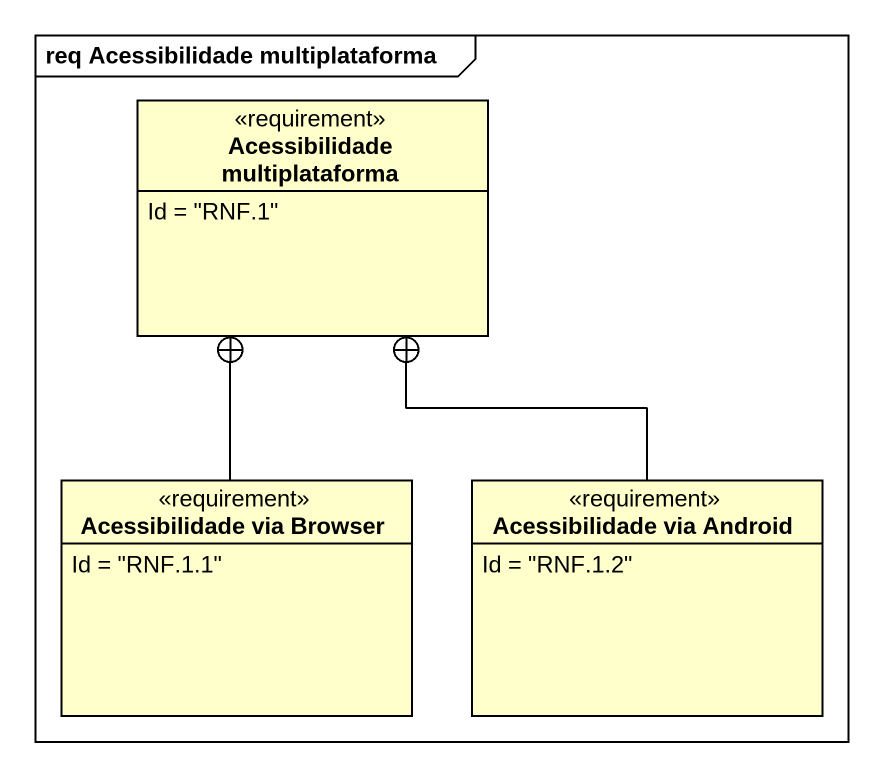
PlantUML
@startuml
mainframe req Acessibilidade multiplataforma
hide circle
hide empty members
class "Acessibilidade multiplataforma" as Acessibilidade <<requirement>> {
  Id = "RNF.1"
}
class "Acessibilidade via Browser" as Acessibilidade_via_Browser <<requirement>> {
  Id = "RNF.1.1"
}
class "Acessibilidade via Android" as Acessibilidade_via_Android <<requirement>> {
  Id = "RNF.1.2"
}
Acessibilidade_via_Browser -up-+ Acessibilidade
Acessibilidade_via_Android -up-+ Acessibilidade
@enduml
